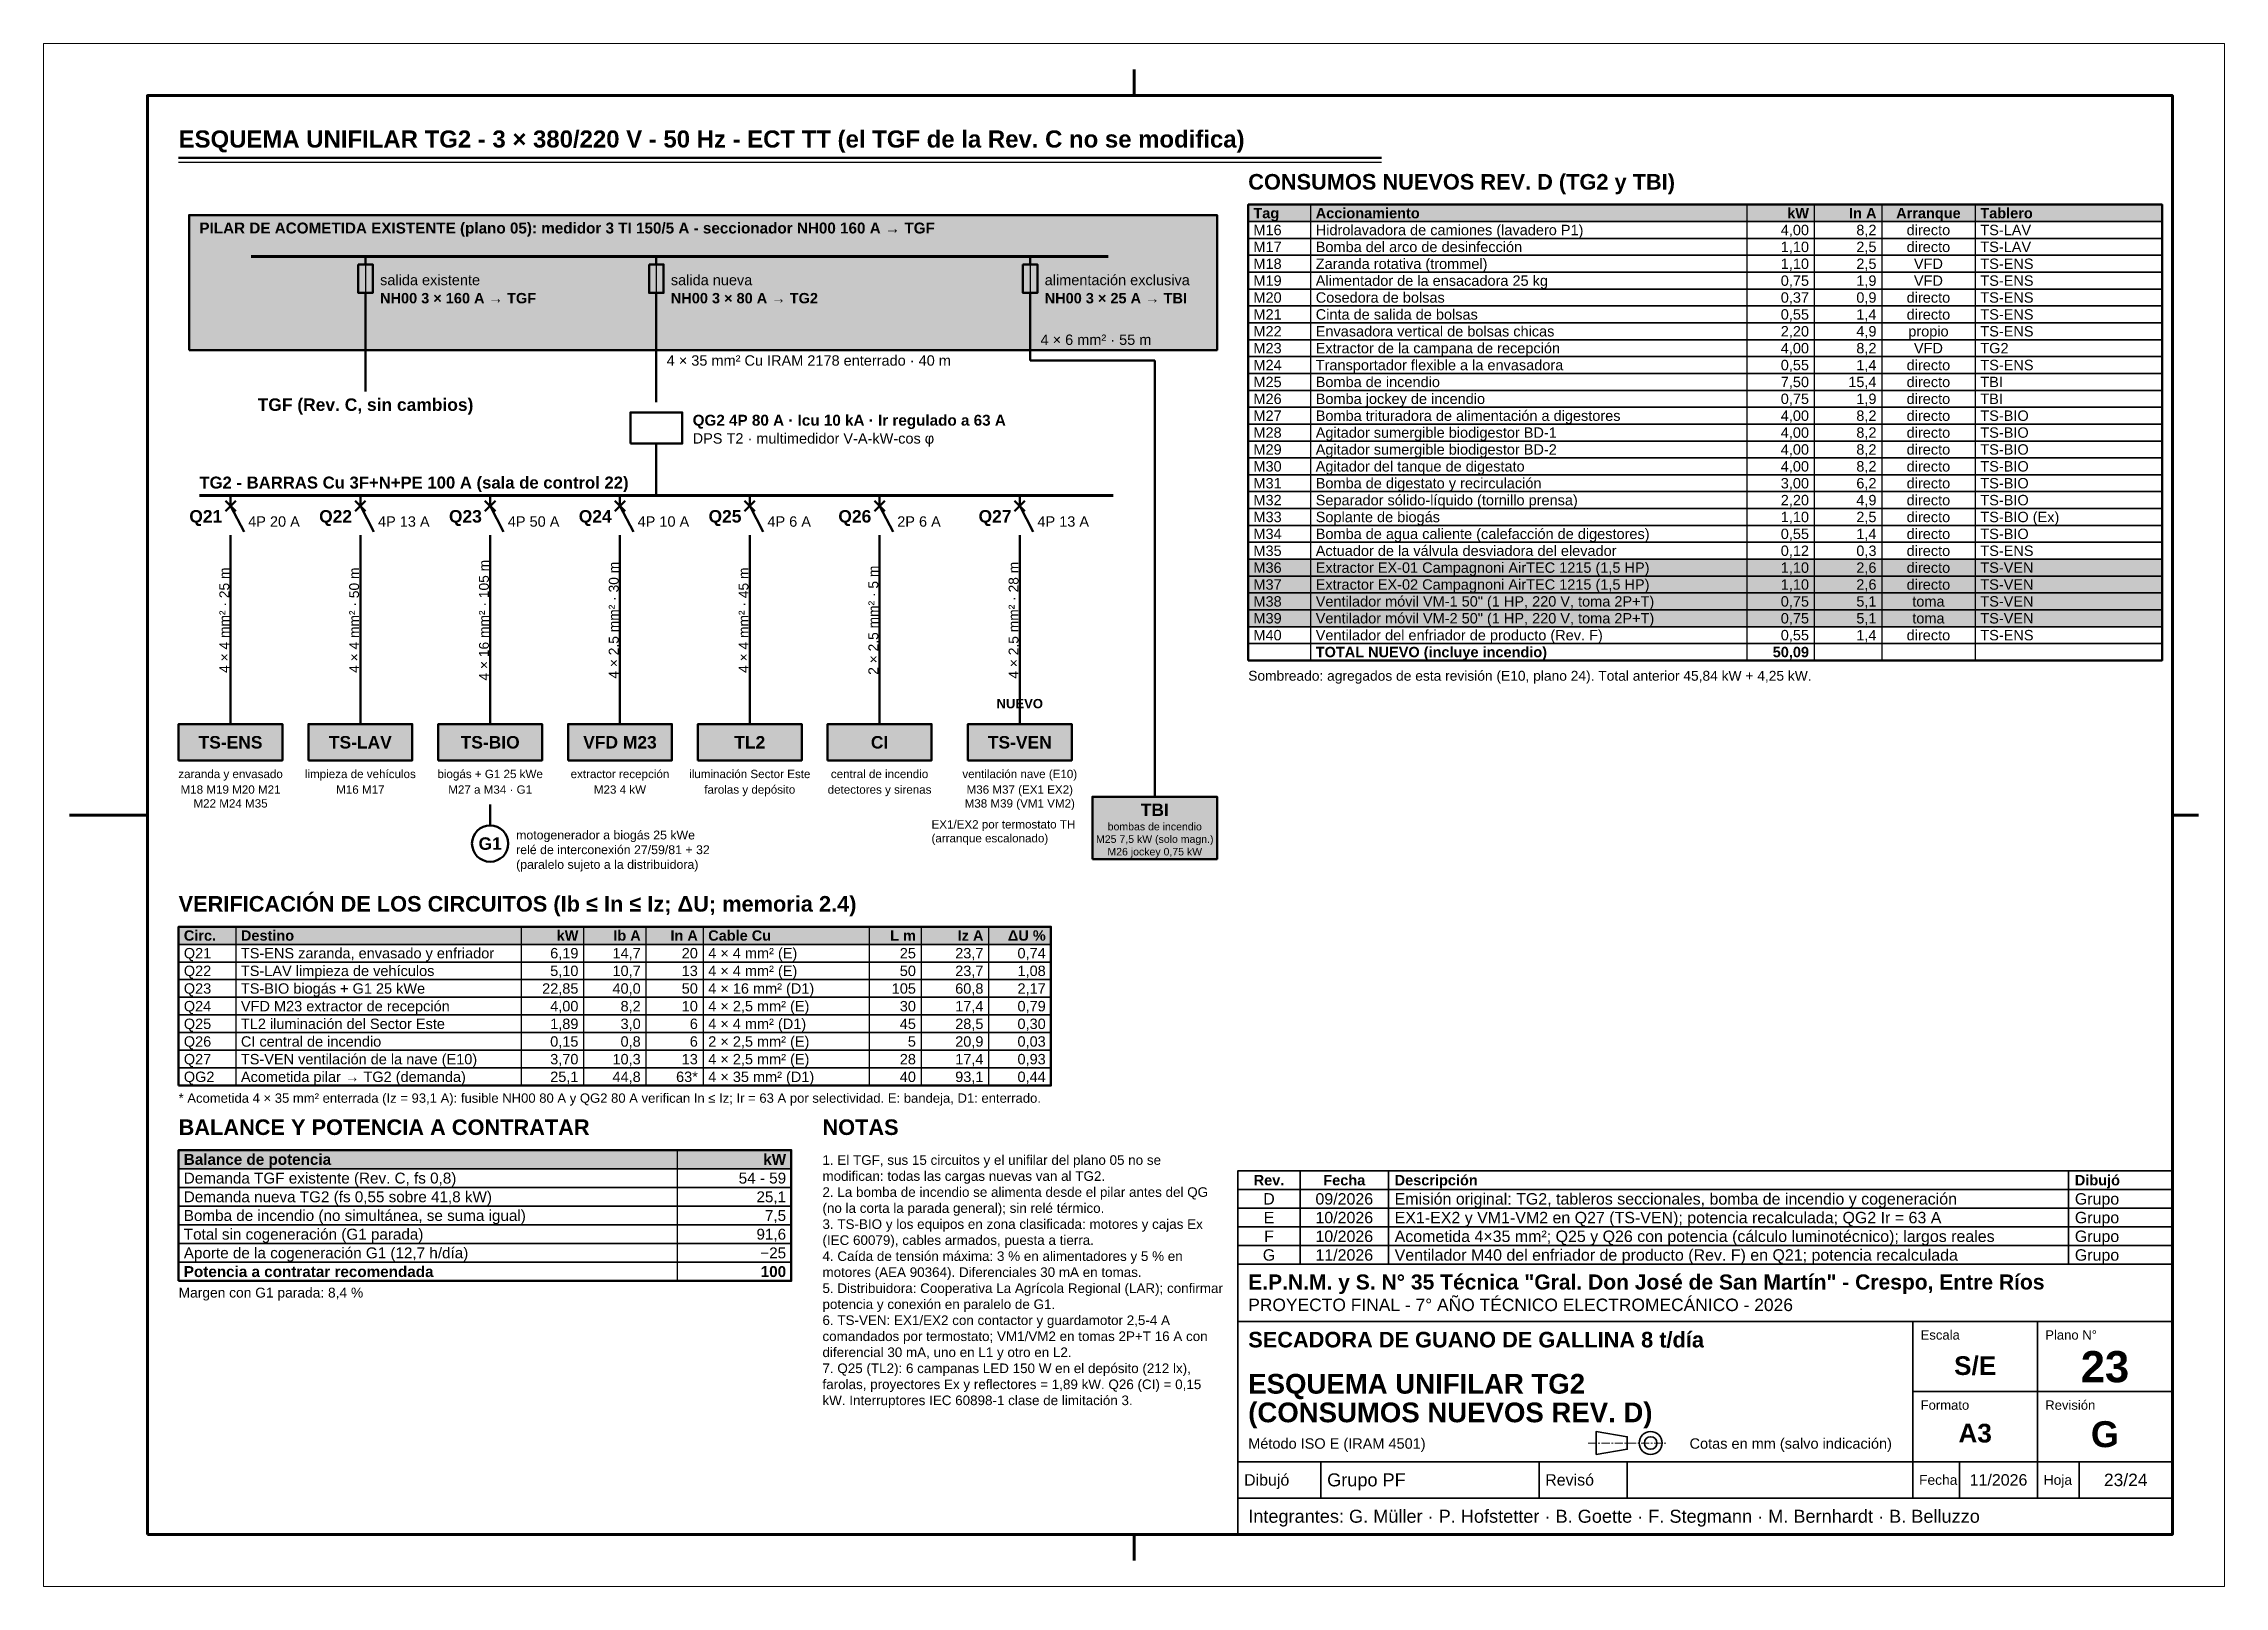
# Model space of a CAD drawing. Header units: millimetres. Extents: x 0 to 420, y 0 to 297.
import ezdxf
from ezdxf.enums import TextEntityAlignment as Align

# ---------------------------------------------------------------- set-up
doc = ezdxf.new("R2010")
doc.units = ezdxf.units.MM
doc.header["$LTSCALE"] = 0.5
doc.linetypes.add('CENTER', pattern=[5.08, 3.175, -0.635, 0.635, -0.635])
for name, color, linetype, lineweight in [('CONTORNO', 7, 'CONTINUOUS', 50), ('EJES', 1, 'CENTER', 18), ('FINO', 7, 'CONTINUOUS', 25), ('HOJA', 8, 'CONTINUOUS', 13), ('RECUADRO', 7, 'CONTINUOUS', 70), ('RELLENO', 9, 'CONTINUOUS', 13), ('ROTULO', 7, 'CONTINUOUS', 35), ('TEXTO', 7, 'CONTINUOUS', 25)]:
    doc.layers.add(name, color=color, linetype=linetype, lineweight=lineweight)
doc.styles.add('NEGRITA', font='arialbd.ttf')
doc.styles.get("Standard").update_dxf_attribs({"font": 'arial.ttf'})

msp = doc.modelspace()

# ---------------------------------------------------------------- hatches: boundary and pattern name
at = {"layer": 'RELLENO', "true_color": 0xe2e8ee}
for points in [[(232, 262.75), (408, 262.75), (408, 266), (232, 266)], [(26, 123.6), (194, 123.6), (194, 127), (26, 127)], [(26, 80.4), (144, 80.4), (144, 84), (26, 84)]]:
    msp.add_hatch(color=7, dxfattribs=at).paths.add_polyline_path(points)
at = {"layer": 'RELLENO', "true_color": 0xf5f5f5}
msp.add_hatch(color=7, dxfattribs=at).paths.add_polyline_path([(28, 238), (226, 238), (226, 264), (28, 264)])
at = {"layer": 'RELLENO', "true_color": 0xe1f0e4}
for points in [[(232, 194.5), (408, 194.5), (408, 197.75), (232, 197.75)], [(232, 191.25), (408, 191.25), (408, 194.5), (232, 194.5)], [(232, 188), (408, 188), (408, 191.25), (232, 191.25)], [(232, 184.75), (408, 184.75), (408, 188), (232, 188)], [(178, 159), (198, 159), (198, 166), (178, 166)]]:
    msp.add_hatch(color=7, dxfattribs=at).paths.add_polyline_path(points)
at = {"layer": 'RELLENO', "true_color": 0xebf1f5}
for points in [[(26, 159), (46, 159), (46, 166), (26, 166)], [(51, 159), (71, 159), (71, 166), (51, 166)], [(101, 159), (121, 159), (121, 166), (101, 166)], [(126, 159), (146, 159), (146, 166), (126, 166)], [(151, 159), (171, 159), (171, 166), (151, 166)]]:
    msp.add_hatch(color=7, dxfattribs=at).paths.add_polyline_path(points)
at = {"layer": 'RELLENO', "true_color": 0xfff3cd}
msp.add_hatch(color=7, dxfattribs=at).paths.add_polyline_path([(76, 159), (96, 159), (96, 166), (76, 166)])
at = {"layer": 'RELLENO', "true_color": 0xf8dcde}
msp.add_hatch(color=7, dxfattribs=at).paths.add_polyline_path([(202, 140), (226, 140), (226, 152), (202, 152)])

# ---------------------------------------------------------------- linework, layer by layer
at = {"layer": 'CONTORNO'}
for p, q in [((26, 275), (257.66, 275)), ((62, 256), (62, 254.5)), ((118, 256), (118, 254.5)), ((190, 256), (190, 254.5)), ((62, 249), (62, 246)), ((118, 249), (118, 246)), ((190, 249), (190, 246)), ((62, 246), (62, 230)), ((118, 246), (118, 228)), ((190, 246), (190, 236)), ((190, 236), (214, 236)), ((214, 236), (214, 152)), ((118, 220), (118, 211)), ((36, 210), (36, 208)), ((61, 210), (61, 208)), ((86, 210), (86, 208)), ((111, 210), (111, 208)), ((118, 211), (118, 210)), ((136, 210), (136, 208)), ((161, 210), (161, 208)), ((188, 210), (188, 208)), ((35, 209), (37, 207)), ((35, 207), (37, 209)), ((36, 208), (38.6, 203)), ((60, 209), (62, 207)), ((60, 207), (62, 209)), ((61, 208), (63.6, 203)), ((85, 209), (87, 207)), ((85, 207), (87, 209)), ((86, 208), (88.6, 203)), ((110, 209), (112, 207)), ((110, 207), (112, 209)), ((111, 208), (113.6, 203)), ((135, 209), (137, 207)), ((135, 207), (137, 209)), ((136, 208), (138.6, 203)), ((160, 209), (162, 207)), ((160, 207), (162, 209)), ((161, 208), (163.6, 203)), ((187, 209), (189, 207)), ((187, 207), (189, 209)), ((188, 208), (190.6, 203)), ((36, 202.4), (36, 201)), ((61, 202.4), (61, 201)), ((86, 202.4), (86, 201)), ((111, 202.4), (111, 201)), ((136, 202.4), (136, 201)), ((161, 202.4), (161, 201)), ((188, 202.4), (188, 201)), ((36, 201), (36, 166)), ((61, 201), (61, 166)), ((86, 201), (86, 166)), ((111, 201), (111, 166)), ((136, 201), (136, 166)), ((161, 201), (161, 166)), ((188, 201), (188, 166)), ((86, 150.5), (86, 146.5))]:
    msp.add_line(p, q, dxfattribs=at)
at = {"layer": 'CONTORNO', "lineweight": 70}
msp.add_line((40, 256), (205, 256), dxfattribs=at)
at = {"layer": 'CONTORNO', "lineweight": 140}
msp.add_line((30, 210), (206, 210), dxfattribs=at)
at = {"layer": 'CONTORNO'}
for points in [[(232, 178.25), (408, 178.25), (408, 266), (232, 266)], [(28, 238), (226, 238), (226, 264), (28, 264)], [(60.6, 254.5), (63.4, 254.5), (63.4, 249), (60.6, 249)], [(116.6, 254.5), (119.4, 254.5), (119.4, 249), (116.6, 249)], [(188.6, 254.5), (191.4, 254.5), (191.4, 249), (188.6, 249)], [(113, 220), (123, 220), (123, 226), (113, 226)], [(26, 159), (46, 159), (46, 166), (26, 166)], [(51, 159), (71, 159), (71, 166), (51, 166)], [(76, 159), (96, 159), (96, 166), (76, 166)], [(101, 159), (121, 159), (121, 166), (101, 166)], [(126, 159), (146, 159), (146, 166), (126, 166)], [(151, 159), (171, 159), (171, 166), (151, 166)], [(178, 159), (198, 159), (198, 166), (178, 166)], [(202, 140), (226, 140), (226, 152), (202, 152)], [(26, 96.4), (194, 96.4), (194, 127), (26, 127)], [(26, 58.8), (144, 58.8), (144, 84), (26, 84)]]:
    msp.add_lwpolyline(points, close=True, dxfattribs=at)
msp.add_circle((86, 143), 3.5, dxfattribs=at)
at = {"layer": 'EJES'}
msp.add_line((297.5, 27.6), (312.5, 27.6), dxfattribs=at)
at = {"layer": 'FINO'}
for p, q in [((26, 274.2), (257.66, 274.2)), ((244, 266), (244, 178.25)), ((328, 266), (328, 178.25)), ((341, 266), (341, 178.25)), ((354, 266), (354, 178.25)), ((372, 266), (372, 178.25)), ((62, 254.5), (62, 249)), ((118, 254.5), (118, 249)), ((190, 254.5), (190, 249)), ((37, 127), (37, 96.4)), ((92, 127), (92, 96.4)), ((104, 127), (104, 96.4)), ((116, 127), (116, 96.4)), ((127, 127), (127, 96.4)), ((159, 127), (159, 96.4)), ((169, 127), (169, 96.4)), ((182, 127), (182, 96.4)), ((122, 84), (122, 58.8))]:
    msp.add_line(p, q, dxfattribs=at)
for points in [[(232, 262.75), (408, 262.75), (408, 266), (232, 266)], [(232, 259.5), (408, 259.5), (408, 262.75), (232, 262.75)], [(232, 256.25), (408, 256.25), (408, 259.5), (232, 259.5)], [(232, 253), (408, 253), (408, 256.25), (232, 256.25)], [(232, 249.75), (408, 249.75), (408, 253), (232, 253)], [(232, 246.5), (408, 246.5), (408, 249.75), (232, 249.75)], [(232, 243.25), (408, 243.25), (408, 246.5), (232, 246.5)], [(232, 240), (408, 240), (408, 243.25), (232, 243.25)], [(232, 236.75), (408, 236.75), (408, 240), (232, 240)], [(232, 233.5), (408, 233.5), (408, 236.75), (232, 236.75)], [(232, 230.25), (408, 230.25), (408, 233.5), (232, 233.5)], [(232, 227), (408, 227), (408, 230.25), (232, 230.25)], [(232, 223.75), (408, 223.75), (408, 227), (232, 227)], [(232, 220.5), (408, 220.5), (408, 223.75), (232, 223.75)], [(232, 217.25), (408, 217.25), (408, 220.5), (232, 220.5)], [(232, 214), (408, 214), (408, 217.25), (232, 217.25)], [(232, 210.75), (408, 210.75), (408, 214), (232, 214)], [(232, 207.5), (408, 207.5), (408, 210.75), (232, 210.75)], [(232, 204.25), (408, 204.25), (408, 207.5), (232, 207.5)], [(232, 201), (408, 201), (408, 204.25), (232, 204.25)], [(232, 197.75), (408, 197.75), (408, 201), (232, 201)], [(232, 194.5), (408, 194.5), (408, 197.75), (232, 197.75)], [(232, 191.25), (408, 191.25), (408, 194.5), (232, 194.5)], [(232, 188), (408, 188), (408, 191.25), (232, 191.25)], [(232, 184.75), (408, 184.75), (408, 188), (232, 188)], [(232, 181.5), (408, 181.5), (408, 184.75), (232, 184.75)], [(232, 178.25), (408, 178.25), (408, 181.5), (232, 181.5)], [(26, 123.6), (194, 123.6), (194, 127), (26, 127)], [(26, 120.2), (194, 120.2), (194, 123.6), (26, 123.6)], [(26, 116.8), (194, 116.8), (194, 120.2), (26, 120.2)], [(26, 113.4), (194, 113.4), (194, 116.8), (26, 116.8)], [(26, 110), (194, 110), (194, 113.4), (26, 113.4)], [(26, 106.6), (194, 106.6), (194, 110), (26, 110)], [(26, 103.2), (194, 103.2), (194, 106.6), (26, 106.6)], [(26, 99.8), (194, 99.8), (194, 103.2), (26, 103.2)], [(26, 96.4), (194, 96.4), (194, 99.8), (26, 99.8)], [(26, 80.4), (144, 80.4), (144, 84), (26, 84)], [(26, 76.8), (144, 76.8), (144, 80.4), (26, 80.4)], [(26, 73.2), (144, 73.2), (144, 76.8), (26, 76.8)], [(26, 69.6), (144, 69.6), (144, 73.2), (26, 73.2)], [(26, 66), (144, 66), (144, 69.6), (26, 69.6)], [(26, 62.4), (144, 62.4), (144, 66), (26, 66)], [(26, 58.8), (144, 58.8), (144, 62.4), (26, 62.4)]]:
    msp.add_lwpolyline(points, close=True, dxfattribs=at)
at = {"layer": 'HOJA'}
msp.add_lwpolyline([(0, 0), (420, 0), (420, 297), (0, 297)], close=True, dxfattribs=at)
at = {"layer": 'RECUADRO'}
for p, q in [((210, 292), (210, 287)), ((5, 148.5), (20, 148.5)), ((415, 148.5), (410, 148.5)), ((210, 5), (210, 10))]:
    msp.add_line(p, q, dxfattribs=at)
msp.add_lwpolyline([(20, 10), (410, 10), (410, 287), (20, 287)], close=True, dxfattribs=at)
at = {"layer": 'ROTULO'}
for p, q in [((242, 76.4), (242, 80)), ((259, 76.4), (259, 80)), ((390, 76.4), (390, 80)), ((242, 72.8), (242, 76.4)), ((259, 72.8), (259, 76.4)), ((390, 72.8), (390, 76.4)), ((242, 69.2), (242, 72.8)), ((259, 69.2), (259, 72.8)), ((390, 69.2), (390, 72.8)), ((242, 65.6), (242, 69.2)), ((259, 65.6), (259, 69.2)), ((390, 65.6), (390, 69.2)), ((242, 62), (242, 65.6)), ((259, 62), (259, 65.6)), ((390, 62), (390, 65.6)), ((230, 62), (410, 62)), ((230, 10), (230, 62)), ((230, 51), (410, 51)), ((360, 24), (360, 51)), ((384, 24), (384, 51)), ((360, 37.5), (410, 37.5)), ((230, 24), (410, 24)), ((246, 17), (246, 24)), ((288, 17), (288, 24)), ((305, 17), (305, 24)), ((360, 17), (360, 24)), ((369, 17), (369, 24)), ((384, 17), (384, 24)), ((392, 17), (392, 24)), ((230, 17), (410, 17))]:
    msp.add_line(p, q, dxfattribs=at)
for points in [[(230, 76.4), (410, 76.4), (410, 80), (230, 80)], [(230, 72.8), (410, 72.8), (410, 76.4), (230, 76.4)], [(230, 69.2), (410, 69.2), (410, 72.8), (230, 72.8)], [(230, 65.6), (410, 65.6), (410, 69.2), (230, 69.2)], [(230, 62), (410, 62), (410, 65.6), (230, 65.6)], [(299, 25.4), (305, 26.4), (305, 28.8), (299, 29.8)]]:
    msp.add_lwpolyline(points, close=True, dxfattribs=at)
for radius in [2.2, 1.2]:
    msp.add_circle((309.5, 27.6), radius, dxfattribs=at)

# ---------------------------------------------------------------- texts
at = {"layer": 'ROTULO', "style": 'NEGRITA'}
for s, height, p in [('Rev.', 2, (236, 78.2)), ('Fecha', 2, (250.5, 78.2)), ('S/E', 3.6, (372, 42.5)), ('23', 6, (397, 42.3)), ('A3', 3.6, (372, 29.5)), ('G', 5, (397, 29.3))]:
    msp.add_text(s, height=height, dxfattribs=at).set_placement(p, align=Align.MIDDLE_CENTER)
at = {"layer": 'ROTULO'}
for s, height, p in [('D', 2.2, (236, 74.6)), ('09/2026', 2.2, (250.5, 74.6)), ('E', 2.2, (236, 71)), ('10/2026', 2.2, (250.5, 71)), ('F', 2.2, (236, 67.4)), ('10/2026', 2.2, (250.5, 67.4)), ('G', 2.2, (236, 63.8)), ('11/2026', 2.2, (250.5, 63.8)), ('11/2026', 2.2, (376.5, 20.5)), ('23/24', 2.4, (401, 20.5))]:
    msp.add_text(s, height=height, dxfattribs=at).set_placement(p, align=Align.MIDDLE_CENTER)
at = {"layer": 'ROTULO', "style": 'NEGRITA'}
for s, height, p in [('Descripción', 2, (260.2, 78.2)), ('Dibujó', 2, (391.2, 78.2)), ('E.P.N.M. y S. N° 35 Técnica "Gral. Don José de San Martín" - Crespo, Entre Ríos', 2.9, (232, 58.6)), ('SECADORA DE GUANO DE GALLINA 8 t/día', 3, (232, 47.5)), ('ESQUEMA UNIFILAR TG2', 3.8, (232, 39)), ('(CONSUMOS NUEVOS REV. D)', 3.8, (232, 33.49))]:
    msp.add_text(s, height=height, dxfattribs=at).set_placement(p, align=Align.MIDDLE_LEFT)
at = {"layer": 'ROTULO'}
for s, height, p in [('Emisión original: TG2, tableros seccionales, bomba de incendio y cogeneración', 2.2, (260.2, 74.6)), ('Grupo', 2.2, (391.2, 74.6)), ('EX1-EX2 y VM1-VM2 en Q27 (TS-VEN); potencia recalculada; QG2 Ir = 63 A', 2.2, (260.2, 71)), ('Grupo', 2.2, (391.2, 71)), ('Acometida 4×35 mm²; Q25 y Q26 con potencia (cálculo luminotécnico); largos reales', 2.2, (260.2, 67.4)), ('Grupo', 2.2, (391.2, 67.4)), ('Ventilador M40 del enfriador de producto (Rev. F) en Q21; potencia recalculada', 2.2, (260.2, 63.8)), ('Grupo', 2.2, (391.2, 63.8)), ('PROYECTO FINAL - 7° AÑO TÉCNICO ELECTROMECÁNICO - 2026', 2.4, (232, 54.2)), ('Método ISO E (IRAM 4501)', 2, (232, 27.5)), ('Cotas en mm (salvo indicación)', 2, (317, 27.5)), ('Dibujó', 2.2, (231.2, 20.5)), ('Grupo PF', 2.5, (247.2, 20.5)), ('Revisó', 2.2, (289.2, 20.5)), ('Fecha', 1.9, (361.2, 20.5)), ('Hoja', 1.9, (385.2, 20.5)), ('Integrantes: G. Müller · P. Hofstetter · B. Goette · F. Stegmann · M. Bernhardt · B. Belluzzo', 2.5, (232, 13.5))]:
    msp.add_text(s, height=height, dxfattribs=at).set_placement(p, align=Align.MIDDLE_LEFT)
for s, p in [('Escala', (361.5, 49.3)), ('Plano N°', (385.5, 49.3)), ('Formato', (361.5, 35.8)), ('Revisión', (385.5, 35.8))]:
    msp.add_text(s, height=1.8, dxfattribs=at).set_placement(p, align=Align.TOP_LEFT)
at = {"layer": 'TEXTO', "style": 'NEGRITA'}
for s, height, p in [('ESQUEMA UNIFILAR TG2 - 3 × 380/220 V - 50 Hz - ECT TT (el TGF de la Rev. C no se modifica)', 3.3, (26, 276)), ('CONSUMOS NUEVOS REV. D (TG2 y TBI)', 3, (232, 268)), ('VERIFICACIÓN DE LOS CIRCUITOS (Ib ≤ In ≤ Iz; ΔU; memoria 2.4)', 3, (26, 129)), ('BALANCE Y POTENCIA A CONTRATAR', 3, (26, 86)), ('NOTAS', 3, (150, 86))]:
    msp.add_text(s, height=height, dxfattribs=at).set_placement(p, align=Align.BOTTOM_LEFT)
for s, height, p in [('Tag', 2, (233, 264.375)), ('Accionamiento', 2, (245, 264.375)), ('Tablero', 2, (373, 264.375)), ('PILAR DE ACOMETIDA EXISTENTE (plano 05): medidor 3 TI 150/5 A - seccionador NH00 160 A → TGF', 2.1, (30, 261.5)), ('NH00 3 × 160 A → TGF', 2, (64.8, 248)), ('NH00 3 × 80 A → TG2', 2, (120.8, 248)), ('NH00 3 × 25 A → TBI', 2, (192.8, 248)), ('QG2 4P 80 A · Icu 10 kA · Ir regulado a 63 A', 2.1, (125, 224.5)), ('TG2 - BARRAS Cu 3F+N+PE 100 A (sala de control 22)', 2.3, (30, 212.5)), ('TOTAL NUEVO (incluye incendio)', 2, (245, 179.875)), ('Circ.', 2, (27, 125.3)), ('Destino', 2, (38, 125.3)), ('Cable Cu', 2, (128, 125.3)), ('Balance de potencia', 2.1, (27, 82.2)), ('Potencia a contratar recomendada', 2.1, (27, 60.6))]:
    msp.add_text(s, height=height, dxfattribs=at).set_placement(p, align=Align.MIDDLE_LEFT)
for s, height, p in [('kW', 2, (340, 264.375)), ('In A', 2, (353, 264.375)), ('Q21', 2.4, (34.4, 206)), ('Q22', 2.4, (59.4, 206)), ('Q23', 2.4, (84.4, 206)), ('Q24', 2.4, (109.4, 206)), ('Q25', 2.4, (134.4, 206)), ('Q26', 2.4, (159.4, 206)), ('Q27', 2.4, (186.4, 206)), ('50,09', 2, (340, 179.875)), ('kW', 2, (103, 125.3)), ('Ib A', 2, (115, 125.3)), ('In A', 2, (126, 125.3)), ('L m', 2, (168, 125.3)), ('Iz A', 2, (181, 125.3)), ('ΔU %', 2, (193, 125.3)), ('kW', 2.1, (143, 82.2)), ('100', 2.1, (143, 60.6))]:
    msp.add_text(s, height=height, dxfattribs=at).set_placement(p, align=Align.MIDDLE_RIGHT)
for s, height, p in [('Arranque', 2, (363, 264.375)), ('TGF (Rev. C, sin cambios)', 2.4, (62, 227.5)), ('TS-ENS', 2.4, (36, 162.5)), ('TS-LAV', 2.4, (61, 162.5)), ('TS-BIO', 2.4, (86, 162.5)), ('VFD M23', 2.4, (111, 162.5)), ('TL2', 2.4, (136, 162.5)), ('CI', 2.4, (161, 162.5)), ('TS-VEN', 2.4, (188, 162.5)), ('TBI', 2.4, (214, 149.5)), ('G1', 2.4, (86, 143))]:
    msp.add_text(s, height=height, dxfattribs=at).set_placement(p, align=Align.MIDDLE_CENTER)
at = {"layer": 'TEXTO'}
for s, height, p in [('M16', 2, (233, 261.125)), ('Hidrolavadora de camiones (lavadero P1)', 2, (245, 261.125)), ('TS-LAV', 2, (373, 261.125)), ('M17', 2, (233, 257.875)), ('Bomba del arco de desinfección', 2, (245, 257.875)), ('TS-LAV', 2, (373, 257.875)), ('salida existente', 2, (64.8, 251.5)), ('salida nueva', 2, (120.8, 251.5)), ('alimentación exclusiva', 2, (192.8, 251.5)), ('M18', 2, (233, 254.625)), ('M19', 2, (233, 251.375)), ('Alimentador de la ensacadora 25 kg', 2, (245, 251.375)), ('Zaranda rotativa (trommel)', 2, (245, 254.625)), ('TS-ENS', 2, (373, 254.625)), ('TS-ENS', 2, (373, 251.375)), ('M20', 2, (233, 248.125)), ('Cosedora de bolsas', 2, (245, 248.125)), ('TS-ENS', 2, (373, 248.125)), ('M21', 2, (233, 244.875)), ('Cinta de salida de bolsas', 2, (245, 244.875)), ('TS-ENS', 2, (373, 244.875)), ('4 × 6 mm² · 55 m', 2, (192, 240)), ('M22', 2, (233, 241.625)), ('M23', 2, (233, 238.375)), ('Envasadora vertical de bolsas chicas', 2, (245, 241.625)), ('Extractor de la campana de recepción', 2, (245, 238.375)), ('TS-ENS', 2, (373, 241.625)), ('TG2', 2, (373, 238.375)), ('4 × 35 mm² Cu IRAM 2178 enterrado · 40 m', 2, (120, 236)), ('M24', 2, (233, 235.125)), ('Transportador flexible a la envasadora', 2, (245, 235.125)), ('TS-ENS', 2, (373, 235.125)), ('M25', 2, (233, 231.875)), ('Bomba de incendio', 2, (245, 231.875)), ('TBI', 2, (373, 231.875)), ('M26', 2, (233, 228.625)), ('Bomba jockey de incendio', 2, (245, 228.625)), ('TBI', 2, (373, 228.625)), ('M27', 2, (233, 225.375)), ('M28', 2, (233, 222.125)), ('Agitador sumergible biodigestor BD-1', 2, (245, 222.125)), ('Bomba trituradora de alimentación a digestores', 2, (245, 225.375)), ('TS-BIO', 2, (373, 225.375)), ('TS-BIO', 2, (373, 222.125)), ('DPS T2 · multimedidor V-A-kW-cos φ', 2, (125, 221)), ('M29', 2, (233, 218.875)), ('Agitador sumergible biodigestor BD-2', 2, (245, 218.875)), ('TS-BIO', 2, (373, 218.875)), ('M30', 2, (233, 215.625)), ('Agitador del tanque de digestato', 2, (245, 215.625)), ('TS-BIO', 2, (373, 215.625)), ('M31', 2, (233, 212.375)), ('M32', 2, (233, 209.125)), ('Separador sólido-líquido (tornillo prensa)', 2, (245, 209.125)), ('Bomba de digestato y recirculación', 2, (245, 212.375)), ('TS-BIO', 2, (373, 212.375)), ('TS-BIO', 2, (373, 209.125)), ('4P 20 A', 2, (39.4, 205)), ('4P 13 A', 2, (64.4, 205)), ('4P 50 A', 2, (89.4, 205)), ('4P 10 A', 2, (114.4, 205)), ('4P 6 A', 2, (139.4, 205)), ('2P 6 A', 2, (164.4, 205)), ('4P 13 A', 2, (191.4, 205)), ('M33', 2, (233, 205.875)), ('Soplante de biogás', 2, (245, 205.875)), ('TS-BIO (Ex)', 2, (373, 205.875)), ('M34', 2, (233, 202.625)), ('Bomba de agua caliente (calefacción de digestores)', 2, (245, 202.625)), ('TS-BIO', 2, (373, 202.625)), ('M35', 2, (233, 199.375)), ('Actuador de la válvula desviadora del elevador', 2, (245, 199.375)), ('TS-ENS', 2, (373, 199.375)), ('M36', 2, (233, 196.125)), ('M37', 2, (233, 192.875)), ('Extractor EX-01 Campagnoni AirTEC 1215 (1,5 HP)', 2, (245, 196.125)), ('Extractor EX-02 Campagnoni AirTEC 1215 (1,5 HP)', 2, (245, 192.875)), ('TS-VEN', 2, (373, 196.125)), ('TS-VEN', 2, (373, 192.875)), ('M38', 2, (233, 189.625)), ('Ventilador móvil VM-1 50" (1 HP, 220 V, toma 2P+T)', 2, (245, 189.625)), ('TS-VEN', 2, (373, 189.625)), ('M39', 2, (233, 186.375)), ('Ventilador móvil VM-2 50" (1 HP, 220 V, toma 2P+T)', 2, (245, 186.375)), ('TS-VEN', 2, (373, 186.375)), ('M40', 2, (233, 183.125)), ('Ventilador del enfriador de producto (Rev. F)', 2, (245, 183.125)), ('TS-ENS', 2, (373, 183.125)), ('Q21', 2, (27, 121.9)), ('TS-ENS zaranda, envasado y enfriador', 2, (38, 121.9)), ('4 × 4 mm² (E)', 2, (128, 121.9)), ('Q22', 2, (27, 118.5)), ('TS-LAV limpieza de vehículos', 2, (38, 118.5)), ('4 × 4 mm² (E)', 2, (128, 118.5)), ('Q23', 2, (27, 115.1)), ('TS-BIO biogás + G1 25 kWe', 2, (38, 115.1)), ('4 × 16 mm² (D1)', 2, (128, 115.1)), ('Q24', 2, (27, 111.7)), ('Q25', 2, (27, 108.3)), ('VFD M23 extractor de recepción', 2, (38, 111.7)), ('TL2 iluminación del Sector Este', 2, (38, 108.3)), ('4 × 2,5 mm² (E)', 2, (128, 111.7)), ('4 × 4 mm² (D1)', 2, (128, 108.3)), ('Q26', 2, (27, 104.9)), ('CI central de incendio', 2, (38, 104.9)), ('2 × 2,5 mm² (E)', 2, (128, 104.9)), ('Q27', 2, (27, 101.5)), ('TS-VEN ventilación de la nave (E10)', 2, (38, 101.5)), ('4 × 2,5 mm² (E)', 2, (128, 101.5)), ('QG2', 2, (27, 98.1)), ('Acometida pilar → TG2 (demanda)', 2, (38, 98.1)), ('4 × 35 mm² (D1)', 2, (128, 98.1)), ('Demanda TGF existente (Rev. C, fs 0,8)', 2.1, (27, 78.6)), ('Demanda nueva TG2 (fs 0,55 sobre 41,8 kW)', 2.1, (27, 75)), ('Bomba de incendio (no simultánea, se suma igual)', 2.1, (27, 71.4)), ('Total sin cogeneración (G1 parada)', 2.1, (27, 67.8)), ('Aporte de la cogeneración G1 (12,7 h/día)', 2.1, (27, 64.2))]:
    msp.add_text(s, height=height, dxfattribs=at).set_placement(p, align=Align.MIDDLE_LEFT)
for s, height, p in [('4,00', 2, (340, 261.125)), ('8,2', 2, (353, 261.125)), ('1,10', 2, (340, 257.875)), ('2,5', 2, (353, 257.875)), ('0,75', 2, (340, 251.375)), ('1,10', 2, (340, 254.625)), ('2,5', 2, (353, 254.625)), ('1,9', 2, (353, 251.375)), ('0,37', 2, (340, 248.125)), ('0,9', 2, (353, 248.125)), ('0,55', 2, (340, 244.875)), ('1,4', 2, (353, 244.875)), ('4,00', 2, (340, 238.375)), ('2,20', 2, (340, 241.625)), ('4,9', 2, (353, 241.625)), ('8,2', 2, (353, 238.375)), ('0,55', 2, (340, 235.125)), ('1,4', 2, (353, 235.125)), ('7,50', 2, (340, 231.875)), ('15,4', 2, (353, 231.875)), ('0,75', 2, (340, 228.625)), ('1,9', 2, (353, 228.625)), ('4,00', 2, (340, 225.375)), ('4,00', 2, (340, 222.125)), ('8,2', 2, (353, 225.375)), ('8,2', 2, (353, 222.125)), ('4,00', 2, (340, 218.875)), ('8,2', 2, (353, 218.875)), ('4,00', 2, (340, 215.625)), ('8,2', 2, (353, 215.625)), ('3,00', 2, (340, 212.375)), ('2,20', 2, (340, 209.125)), ('4,9', 2, (353, 209.125)), ('6,2', 2, (353, 212.375)), ('1,10', 2, (340, 205.875)), ('2,5', 2, (353, 205.875)), ('0,55', 2, (340, 202.625)), ('1,4', 2, (353, 202.625)), ('0,12', 2, (340, 199.375)), ('0,3', 2, (353, 199.375)), ('1,10', 2, (340, 196.125)), ('1,10', 2, (340, 192.875)), ('2,6', 2, (353, 196.125)), ('2,6', 2, (353, 192.875)), ('0,75', 2, (340, 189.625)), ('5,1', 2, (353, 189.625)), ('0,75', 2, (340, 186.375)), ('5,1', 2, (353, 186.375)), ('0,55', 2, (340, 183.125)), ('1,4', 2, (353, 183.125)), ('6,19', 2, (103, 121.9)), ('14,7', 2, (115, 121.9)), ('20', 2, (126, 121.9)), ('25', 2, (168, 121.9)), ('23,7', 2, (181, 121.9)), ('0,74', 2, (193, 121.9)), ('5,10', 2, (103, 118.5)), ('10,7', 2, (115, 118.5)), ('13', 2, (126, 118.5)), ('50', 2, (168, 118.5)), ('23,7', 2, (181, 118.5)), ('1,08', 2, (193, 118.5)), ('22,85', 2, (103, 115.1)), ('40,0', 2, (115, 115.1)), ('50', 2, (126, 115.1)), ('105', 2, (168, 115.1)), ('60,8', 2, (181, 115.1)), ('2,17', 2, (193, 115.1)), ('4,00', 2, (103, 111.7)), ('1,89', 2, (103, 108.3)), ('3,0', 2, (115, 108.3)), ('8,2', 2, (115, 111.7)), ('10', 2, (126, 111.7)), ('6', 2, (126, 108.3)), ('45', 2, (168, 108.3)), ('30', 2, (168, 111.7)), ('28,5', 2, (181, 108.3)), ('17,4', 2, (181, 111.7)), ('0,79', 2, (193, 111.7)), ('0,30', 2, (193, 108.3)), ('0,15', 2, (103, 104.9)), ('0,8', 2, (115, 104.9)), ('6', 2, (126, 104.9)), ('5', 2, (168, 104.9)), ('20,9', 2, (181, 104.9)), ('0,03', 2, (193, 104.9)), ('3,70', 2, (103, 101.5)), ('10,3', 2, (115, 101.5)), ('13', 2, (126, 101.5)), ('28', 2, (168, 101.5)), ('17,4', 2, (181, 101.5)), ('0,93', 2, (193, 101.5)), ('25,1', 2, (103, 98.1)), ('44,8', 2, (115, 98.1)), ('63*', 2, (126, 98.1)), ('40', 2, (168, 98.1)), ('93,1', 2, (181, 98.1)), ('0,44', 2, (193, 98.1)), ('54 - 59', 2.1, (143, 78.6)), ('25,1', 2.1, (143, 75)), ('7,5', 2.1, (143, 71.4)), ('91,6', 2.1, (143, 67.8)), ('−25', 2.1, (143, 64.2))]:
    msp.add_text(s, height=height, dxfattribs=at).set_placement(p, align=Align.MIDDLE_RIGHT)
for s, p in [('directo', (363, 261.125)), ('directo', (363, 257.875)), ('VFD', (363, 254.625)), ('VFD', (363, 251.375)), ('directo', (363, 248.125)), ('directo', (363, 244.875)), ('propio', (363, 241.625)), ('directo', (363, 235.125)), ('VFD', (363, 238.375)), ('directo', (363, 231.875)), ('directo', (363, 228.625)), ('directo', (363, 225.375)), ('directo', (363, 222.125)), ('directo', (363, 218.875)), ('directo', (363, 215.625)), ('directo', (363, 212.375)), ('directo', (363, 209.125)), ('directo', (363, 205.875)), ('directo', (363, 202.625)), ('directo', (363, 199.375)), ('directo', (363, 196.125)), ('directo', (363, 192.875)), ('toma', (363, 189.625)), ('toma', (363, 186.375)), ('directo', (363, 183.125))]:
    msp.add_text(s, height=2, dxfattribs=at).set_placement(p, align=Align.MIDDLE_CENTER)
for s, p in [('4 × 16 mm² · 105 m', (84.8, 186)), ('4 × 4 mm² · 25 m', (34.8, 186)), ('4 × 4 mm² · 50 m', (59.8, 186)), ('4 × 2,5 mm² · 30 m', (109.8, 186)), ('4 × 4 mm² · 45 m', (134.8, 186)), ('2 × 2,5 mm² · 5 m', (159.8, 186)), ('4 × 2,5 mm² · 28 m', (186.8, 186))]:
    msp.add_text(s, height=1.9, rotation=90, dxfattribs=at).set_placement(p, align=Align.MIDDLE_CENTER)
for s, height, p in [('Sombreado: agregados de esta revisión (E10, plano 24). Total anterior 45,84 kW + 4,25 kW.', 1.9, (232, 176.25)), ('* Acometida 4 × 35 mm² enterrada (Iz = 93,1 A): fusible NH00 80 A y QG2 80 A verifican In ≤ Iz; Ir = 63 A por selectividad. E: bandeja, D1: enterrado.', 1.8, (26, 94.9)), ('Margen con G1 parada: 8,4 %', 1.9, (26, 57.5))]:
    msp.add_text(s, height=height, dxfattribs=at).set_placement(p, align=Align.TOP_LEFT)
at = {"layer": 'TEXTO', "true_color": 0x0b8a43, "style": 'NEGRITA'}
msp.add_text('NUEVO', height=1.8, dxfattribs=at).set_placement((188, 168.5), align=Align.BOTTOM_CENTER)
at = {"layer": 'TEXTO'}
for s, p in [('zaranda y envasado', (36, 157.2)), ('limpieza de vehículos', (61, 157.2)), ('biogás + G1 25 kWe', (86, 157.2)), ('extractor recepción', (111, 157.2)), ('iluminación Sector Este', (136, 157.2)), ('central de incendio', (161, 157.2)), ('ventilación nave (E10)', (188, 157.2)), ('M16 M17', (61, 154.2)), ('M27 a M34 · G1', (86, 154.2)), ('M23 4 kW', (111, 154.2)), ('farolas y depósito', (136, 154.2)), ('detectores y sirenas', (161, 154.2))]:
    msp.add_text(s, height=1.6, dxfattribs=at).set_placement(p, align=Align.TOP_CENTER)
for s, insert, char_height, attachment_point in [('M18 M19 M20 M21\\PM22 M24 M35', (36, 154.2), 1.6, 2), ('M36 M37 (EX1 EX2)\\PM38 M39 (VM1 VM2)', (188, 154.2), 1.6, 2), ('EX1/EX2 por termostato TH\\P(arranque escalonado)', (171, 147.5), 1.6, 1), ('bombas de incendio\\PM25 7,5 kW (solo magn.)\\PM26 jockey 0,75 kW', (214, 147), 1.45, 2), ('motogenerador a biogás 25 kWe\\Prelé de interconexión 27/59/81 + 32\\P(paralelo sujeto a la distribuidora)', (91, 145.5), 1.7, 1)]:
    msp.add_mtext(s, dxfattribs=dict(at, insert=insert, char_height=char_height, attachment_point=attachment_point))
at = {"layer": 'TEXTO', "insert": (150, 83), "char_height": 1.85, "width": 77, "attachment_point": 1}
msp.add_mtext('1. El TGF, sus 15 circuitos y el unifilar del plano 05 no se modifican: todas las cargas nuevas van al TG2.\\P2. La bomba de incendio se alimenta desde el pilar antes del QG (no la corta la parada general); sin relé térmico.\\P3. TS-BIO y los equipos en zona clasificada: motores y cajas Ex (IEC 60079), cables armados, puesta a tierra.\\P4. Caída de tensión máxima: 3 % en alimentadores y 5 % en motores (AEA 90364). Diferenciales 30 mA en tomas.\\P5. Distribuidora: Cooperativa La Agrícola Regional (LAR); confirmar potencia y conexión en paralelo de G1.\\P6. TS-VEN: EX1/EX2 con contactor y guardamotor 2,5-4 A comandados por termostato; VM1/VM2 en tomas 2P+T 16 A con diferencial 30 mA, uno en L1 y otro en L2.\\P7. Q25 (TL2): 6 campanas LED 150 W en el depósito (212 lx), farolas, proyectores Ex y reflectores = 1,89 kW. Q26 (CI) = 0,15 kW. Interruptores IEC 60898-1 clase de limitación 3.', dxfattribs=at)

doc.saveas('drawing.dxf')
